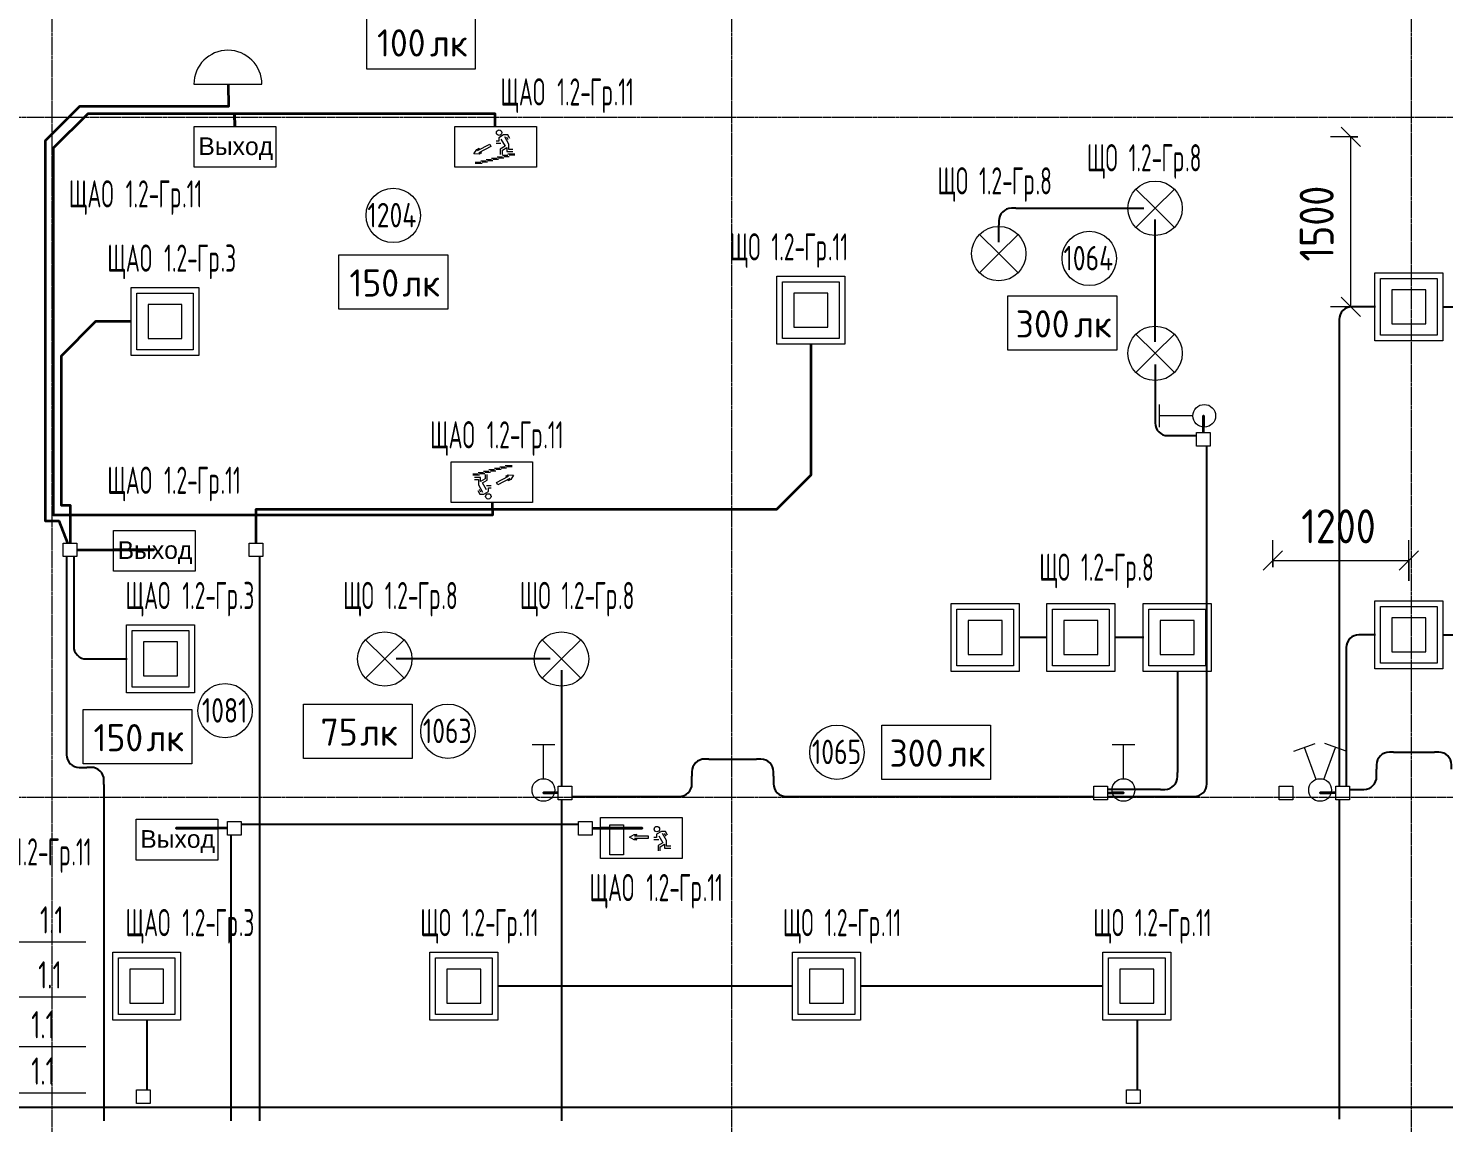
# Model space of a CAD drawing. Header units: millimetres. Extents: x -4730 to 98194, y -4296 to 93388.
# Drawn here: x 15293 to 27787, y 43629 to 53289 of the extents above; entities that cross this region are included whole.
import ezdxf

# ---------------------------------------------------------------- set-up
doc = ezdxf.new("R2010")
doc.units = ezdxf.units.MM
doc.linetypes.add('Линия сетки', pattern=[22.225, 12.7, -3.175, 3.175, -3.175])
for name, color, linetype, lineweight, true_color in [('Кабельные лотки', 5, 'Continuous', 25, 0x0000ff), ('Короба', 7, 'Continuous', 25, 0x008000), ('Линии', 7, 'Continuous', 9, 0x00a600), ('Соединительные детали коробов', 7, 'Continuous', 25, 0x008000), ('Типовые аннотации', 5, 'Continuous', 18, 0x0000ff)]:
    doc.layers.add(name, color=color, linetype=linetype, lineweight=lineweight, true_color=true_color)
for name, color, linetype, lineweight in [('Марки помещений', 7, 'Continuous', 9), ('Марки силовых электроприборов', 7, 'Continuous', 9), ('Марки электрооборудования', 7, 'Continuous', 9), ('Оси', 7, 'Continuous', 9), ('Провода', 7, 'Continuous', 35), ('Размеры', 7, 'Continuous', 9), ('Размеры-120', 7, 'Continuous', 9), ('Текстовые примечания', 7, 'Continuous', 9)]:
    doc.layers.add(name, color=color, linetype=linetype, lineweight=lineweight)
doc.styles.add('Arial', font='arial.ttf', dxfattribs={"height": 156})
doc.styles.add('GOST Common', font='GOST_Common.ttf', dxfattribs={"width": 0.6, "height": 240})
doc.styles.add('GOST Common_1', font='GOST_Common.ttf', dxfattribs={"width": 0.9, "height": 300})
doc.styles.add('GOST Common_2', font='GOST_Common.ttf', dxfattribs={"height": 240})
doc.styles.add('GOST Common_3', font='GOST_Common.ttf', dxfattribs={"width": 0.8, "height": 216})
doc.styles.add('GOST Common_4', font='GOST_Common.ttf', dxfattribs={"width": 0.7, "height": 240})
doc.dimstyles.new('ADSK_Проверочный', dxfattribs={"dimscale": 304.8, "dimtxt": 301.714499, "dimasz": 0.556693, "dimexe": 0.590551, "dimexo": 0.590551, "dimgap": 0.19685, "dimtad": 1, "dimdec": 3, "dimrnd": 0.001, "dimdsep": 46, "dimtxsty": 'GOST Common_1', "dimblk1": 'OBLIQUE', "dimblk2": 'OBLIQUE', "dimsah": 1, "dimcen": 0.09, "dimazin": 0, "dimtfac": 1, "dimtdec": 4, "dimtix": 1, "dimtmove": 0, "dimatfit": 3, "dimfxl": 1, "dimtvp": 1, "dimtolj": 1, "dimtzin": 0, "dimarcsym": 2})

# ---------------------------------------------------------------- blocks, each defined once
blk = doc.blocks.new('M_Короб_ отвод - Плоский торец - ПВХ - Стандартная-2386742-1-й этаж')
at = {"layer": 'Соединительные детали коробов'}
for p, q in [((0, 111.95), (0, 150.05)), ((-150.05, 0), (-111.95, 0))]:
    blk.add_line(p, q, dxfattribs=at)
blk.add_arc((-111.95, 111.95), 111.95, 270, 0, dxfattribs=at)
blk = doc.blocks.new('ADSK_Марка_Помещение_1_ГОСТ21-501-2011 - Номер-85995-1-й этаж')
at = {"layer": 'Марки помещений'}
blk.add_circle((0, 0), 2, dxfattribs=at)
blk = doc.blocks.new('DIMBLOCK184-1-й этаж')
at = {"layer": 'Размеры-120'}
for p, q in [((26968, 52330), (26883, 52415)), ((27028, 52330), (26788, 52330)), ((26968, 50830), (26968, 52330)), ((26968, 52330), (27052, 52245)), ((26968, 52330), (27028, 52330)), ((26968, 50830), (26883, 50915)), ((27005, 50830), (26788, 50830)), ((26968, 50830), (27052, 50745)), ((26968, 50830), (27005, 50830))]:
    blk.add_line(p, q, dxfattribs=at)
at = {"layer": 'Размеры-120', "color": 0, "insert": (26516, 51230), "char_height": 300, "width": 840.71, "attachment_point": 1, "rotation": 90, "line_spacing_factor": 1.022761, "style": 'GOST Common_1'}
blk.add_mtext('1500', dxfattribs=at)
blk = doc.blocks.new('_Oblique')
at = {"color": 0, "linetype": 'ByBlock', "lineweight": -2}
blk.add_line((-0.5, -0.5), (0.5, 0.5), dxfattribs=at)
blk = doc.blocks.new('DIMBLOCK186-1-й этаж')
at = {"layer": 'Размеры-120'}
for p, q in [((26280, 48531), (26280, 48771)), ((27480, 48412), (27480, 48771)), ((26280, 48591), (26365, 48676)), ((27480, 48591), (27565, 48676)), ((26280, 48591), (26195, 48506)), ((26280, 48591), (27480, 48591)), ((26280, 48591), (26280, 48531)), ((27480, 48591), (27395, 48506)), ((27480, 48591), (27480, 48412))]:
    blk.add_line(p, q, dxfattribs=at)
at = {"layer": 'Размеры-120', "color": 0, "insert": (26530, 49043), "char_height": 300, "width": 840.71, "attachment_point": 1, "line_spacing_factor": 1.022761, "style": 'GOST Common_1'}
blk.add_mtext('1200', dxfattribs=at)
blk = doc.blocks.new('Марка электрооборудования с выноской - Марка электрооборудования с выноской-2902873-1-й этаж')
at = {"layer": 'Марки электрооборудования'}
blk.add_line((-5, 0), (5, 0), dxfattribs=at)
blk = doc.blocks.new('Морка помещения_освещённость_ - Морка помещения_освещённость_-1484368-1-й этаж')
at = {"layer": 'Марки помещений', "color": 190, "true_color": 0x8000ff}
for p, q in [((-4, 0), (-4, 4)), ((-4, 4), (4, 4)), ((4, 4), (4, 0)), ((4, 0), (-4, 0))]:
    blk.add_line(p, q, dxfattribs=at)

msp = doc.modelspace()

# ---------------------------------------------------------------- linework, layer by layer
at = {"layer": 'Кабельные лотки'}
msp.add_line((33617.9607, 43763.1437), (6870.0021, 43763.1437), dxfattribs=at)
at = {"layer": 'Короба'}
for p, q in [((24010.05, 51700), (25140, 51700)), ((23860, 51400), (23860, 51549.95)), ((25240, 50520), (25240, 51600)), ((27184.764, 50830), (27014.1684, 50830)), ((27779.764, 50830), (29804.764, 50830)), ((26864.1184, 50679.95), (26864.1184, 46600)), ((25240, 50320), (25240, 49843.3572)), ((25390.05, 49693.3072), (25605.7202, 49693.3072)), ((25697.2202, 46658.55), (25697.2202, 49601.8072)), ((15630.8325, 48625.1578), (15630.8325, 46915.2078)), ((15693.8325, 48625.1578), (15693.8325, 47872.1399)), ((17333.8325, 48625.1578), (17333.8325, 43645.1578)), ((24287.8443, 47912.0899), (24039.764, 47912.0899)), ((25140.3443, 47912.0899), (24882.8443, 47912.0899)), ((27184.764, 47935), (27077.1684, 47935)), ((27779.764, 47935), (29804.764, 47935)), ((26927.1184, 47784.95), (26927.1184, 46600)), ((15843.8825, 47722.0899), (16164.764, 47722.0899)), ((19900, 47722.0899), (18540, 47722.0899)), ((20000, 47622.0899), (20000, 46600)), ((25437.8443, 47614.5899), (25437.8443, 46721.55)), ((27345.6684, 46900), (27705.5684, 46900)), ((15780.8825, 46765.1578), (15810.7825, 46765.1578)), ((21301.55, 46838.5), (21721.45, 46838.5)), ((27195.6184, 46721.55), (27195.6184, 46749.95)), ((15960.8325, 46615.1078), (15960.8325, 43645.1578)), ((21151.5, 46658.55), (21151.5, 46688.45)), ((21871.5, 46688.45), (21871.5, 46658.55)), ((20000, 46480), (20000, 43645.1578)), ((20091.5, 46508.5), (21001.45, 46508.5)), ((22021.55, 46508.5), (24700, 46508.5)), ((25287.7943, 46571.5), (24820, 46571.5)), ((24820, 46508.5), (25547.1702, 46508.5)), ((26864.1184, 46480), (26864.1184, 43660)), ((26955.6184, 46571.5), (27045.5684, 46571.5)), ((20151.5, 46259.7309), (17171.5, 46259.7309)), ((17080, 46168.2309), (17080, 43645.1578)), ((22042.8443, 44835), (19437.8443, 44835)), ((24782.8443, 44835), (22637.8443, 44835)), ((16340.3444, 44537.5), (16340.3444, 43919.8714)), ((25080.3443, 44537.5), (25080.3443, 43919.8714))]:
    msp.add_line(p, q, dxfattribs=at)
at = {"layer": 'Линии', "color": 96, "true_color": 0x008000}
for p, q in [((18279.9977, 53410), (18279.9977, 52930)), ((19239.9977, 52930), (19239.9977, 53410)), ((18279.9977, 52930), (19239.9977, 52930))]:
    msp.add_line(p, q, dxfattribs=at)
at = {"layer": 'Оси', "linetype": 'Линия сетки'}
for p, q in [((15500, 93388.3703), (15500, -3096.3487)), ((21500, 93388.3703), (21500, -3096.3487)), ((27500, 93388.3703), (27500, -3096.3487)), ((98194.2682, 52500), (-3530.0173, 52500)), ((98194.2682, 46500), (-3530.0173, 46500))]:
    msp.add_line(p, q, dxfattribs=at)
at = {"layer": 'Провода', "flags": 128}
for points in [[(17057.8449, 52795), (17061.5462, 52600), (15746.3462, 52600), (15441.5462, 52295.2), (15441.5462, 48940), (15561.5462, 48940), (15638.6034, 48745.1578)], [(17115.0483, 52421.7024), (17113.1104, 52534.9572), (15817.9104, 52534.9572), (15513.1104, 52230.1572), (15513.1104, 48994.9572), (15662.3277, 48994.9572), (15662.3316, 48745.1578)], [(19415.0483, 52421.7024), (19413.1104, 52534.9572), (17113.1104, 52534.9572), (17115.0483, 52421.7024)], [(16200, 50700), (15887.064, 50700), (15582.264, 50395.2), (15582.264, 49080), (15662.3277, 49080), (15662.3318, 48745.1578)], [(22200.3859, 50500), (22201.8719, 49344.7997), (21897.464, 49040), (17302.264, 49040), (17302.3209, 48745.1578)], [(25665.7188, 49721.8072), (25665.7154, 49868.7721), (25665.7154, 49769.1461)], [(19388.0621, 49103.2548), (19390, 48990), (15662.3277, 48990), (15662.3315, 48745.1578)], [(15722.3325, 48685.1579), (16400, 48685.1598), (16045.0179, 48685.1598)], [(19971.5, 46540.0006), (19840, 46540.0021), (19936.6567, 46540.0021)], [(24820, 46540.0006), (24960, 46540.0021), (24863.3433, 46540.0021)], [(26835.6184, 46540.0006), (26695.6184, 46540.0021), (26792.2752, 46540.0021)], [(17051.5, 46228.2311), (16600, 46228.2329), (16965.0179, 46228.2329)], [(20271.5, 46228.2311), (20711.4952, 46228.2329), (20345.0179, 46228.2329)]]:
    msp.add_lwpolyline(points, dxfattribs=at)
at = {"layer": 'Типовые аннотации', "color": 1, "true_color": 0xff0000}
for p, q in [((16754.9977, 52795), (17354.9977, 52795)), ((16200, 51000), (16800, 51000)), ((16200, 50400), (16200, 51000)), ((16800, 51000), (16800, 50400)), ((16250, 50950), (16750, 50950)), ((16250, 50450), (16250, 50950)), ((16750, 50950), (16750, 50450)), ((16350, 50850), (16350, 50550)), ((16650, 50850), (16350, 50850)), ((16650, 50550), (16650, 50850)), ((16350, 50550), (16650, 50550)), ((16800, 50400), (16200, 50400)), ((16750, 50450), (16250, 50450)), ((15602.3325, 48745.1578), (15722.3325, 48745.1578)), ((15602.3325, 48625.1578), (15602.3325, 48745.1578)), ((15722.3325, 48745.1578), (15722.3325, 48625.1578)), ((15722.3325, 48625.1578), (15602.3325, 48625.1578)), ((16160, 48022.0899), (16760, 48022.0899)), ((16160, 47422.0899), (16160, 48022.0899)), ((16760, 48022.0899), (16760, 47422.0899)), ((16210, 47972.0899), (16710, 47972.0899)), ((16210, 47472.0899), (16210, 47972.0899)), ((16310, 47872.0899), (16310, 47572.0899)), ((16610, 47872.0899), (16310, 47872.0899)), ((16610, 47572.0899), (16610, 47872.0899)), ((16710, 47972.0899), (16710, 47472.0899)), ((16310, 47572.0899), (16610, 47572.0899)), ((16760, 47422.0899), (16160, 47422.0899)), ((16710, 47472.0899), (16210, 47472.0899)), ((17051.5, 46288.2309), (17171.5, 46288.2309)), ((17051.5, 46168.2309), (17051.5, 46288.2309)), ((17171.5, 46288.2309), (17171.5, 46168.2309)), ((20151.5, 46288.2309), (20271.5, 46288.2309)), ((20151.5, 46168.2309), (20151.5, 46288.2309)), ((20271.5, 46288.2309), (20271.5, 46168.2309)), ((17171.5, 46168.2309), (17051.5, 46168.2309)), ((20271.5, 46168.2309), (20151.5, 46168.2309)), ((16038.0805, 45135), (16638.0805, 45135)), ((16038.0805, 44535), (16038.0805, 45135)), ((16638.0805, 45135), (16638.0805, 44535)), ((16088.0805, 45085), (16588.0805, 45085)), ((16088.0805, 44585), (16088.0805, 45085)), ((16188.0805, 44985), (16188.0805, 44685)), ((16488.0805, 44985), (16188.0805, 44985)), ((16488.0805, 44685), (16488.0805, 44985)), ((16588.0805, 45085), (16588.0805, 44585)), ((16188.0805, 44685), (16488.0805, 44685)), ((16638.0805, 44535), (16038.0805, 44535)), ((16588.0805, 44585), (16088.0805, 44585)), ((16248.8444, 43919.8714), (16368.8444, 43919.8714)), ((16248.8444, 43799.8714), (16248.8444, 43919.8714)), ((16368.8444, 43919.8714), (16368.8444, 43799.8714)), ((16368.8444, 43799.8714), (16248.8444, 43799.8714))]:
    msp.add_line(p, q, dxfattribs=at)
at = {"layer": 'Типовые аннотации', "color": 96, "true_color": 0x008000}
for p, q in [((16758.1283, 52061.7024), (16758.1283, 52421.7024)), ((16758.1283, 52421.7024), (17478.1283, 52421.7024)), ((17478.1283, 52421.7024), (17478.1283, 52061.7024)), ((19058.1283, 52061.7024), (19058.1283, 52421.7024)), ((19058.1283, 52421.7024), (19778.1283, 52421.7024)), ((19778.1283, 52421.7024), (19778.1283, 52061.7024)), ((19251.3697, 52220.0225), (19272.5941, 52231.2261)), ((19259.815, 52210.9112), (19365.9373, 52266.9296)), ((19272.5941, 52231.2261), (19259.815, 52210.9112)), ((19377.141, 52245.7052), (19271.0187, 52189.6868)), ((19365.9373, 52266.9296), (19377.141, 52245.7052)), ((19447.2895, 52293.3463), (19423.2895, 52293.3463)), ((19423.2895, 52275.3463), (19465.2895, 52275.3463)), ((19488.8587, 52347.3463), (19447.2895, 52323.3463)), ((19447.2895, 52323.3463), (19447.2895, 52293.3463)), ((19501.2895, 52247.3848), (19459.7202, 52223.3848)), ((19465.2895, 52309.7386), (19501.2895, 52247.3848)), ((19477.7202, 52212.9925), (19517.251, 52235.8156)), ((19524.8587, 52347.3463), (19488.8587, 52347.3463)), ((19535.251, 52266.9925), (19499.251, 52329.3463)), ((19514.4664, 52329.3463), (19527.2702, 52307.1694)), ((19517.251, 52235.8156), (19517.251, 52200.9925)), ((19542.8587, 52316.1694), (19524.8587, 52347.3463)), ((19535.251, 52218.9925), (19535.251, 52266.9925)), ((19225.8115, 52179.3927), (19251.3697, 52220.0225)), ((19273.777, 52177.5735), (19225.8115, 52179.3927)), ((19239.2278, 52107.6777), (19287.2278, 52107.6777)), ((19271.0187, 52189.6868), (19295.0015, 52188.7772)), ((19295.0015, 52188.7772), (19273.777, 52177.5735)), ((19287.2278, 52119.6777), (19335.2278, 52119.6777)), ((19347.2278, 52107.6777), (19299.2278, 52107.6777)), ((19335.2278, 52131.6777), (19383.2278, 52131.6777)), ((19395.2278, 52119.6777), (19347.2278, 52119.6777)), ((19383.2278, 52143.6777), (19431.2278, 52143.6777)), ((19443.2278, 52131.6777), (19395.2278, 52131.6777)), ((19431.2278, 52155.6777), (19479.2278, 52155.6777)), ((19491.2278, 52143.6777), (19443.2278, 52143.6777)), ((19459.7202, 52223.3848), (19459.7202, 52175.3848)), ((19477.7202, 52175.3848), (19477.7202, 52212.9925)), ((19479.2278, 52167.6777), (19527.2278, 52167.6777)), ((19539.2278, 52155.6777), (19491.2278, 52155.6777)), ((19517.251, 52200.9925), (19571.251, 52200.9925)), ((19527.2278, 52179.6777), (19587.2278, 52179.6777)), ((19571.251, 52218.9925), (19535.251, 52218.9925)), ((19587.2278, 52167.6777), (19539.2278, 52167.6777)), ((17478.1283, 52061.7024), (16758.1283, 52061.7024)), ((19778.1283, 52061.7024), (19058.1283, 52061.7024)), ((19299.2278, 52095.6777), (19239.2278, 52095.6777)), ((19024.9821, 49103.2548), (19024.9821, 49463.2548)), ((19024.9821, 49463.2548), (19744.9821, 49463.2548)), ((19215.8825, 49357.2795), (19263.8825, 49357.2795)), ((19263.8825, 49369.2795), (19311.8825, 49369.2795)), ((19323.8825, 49357.2795), (19275.8825, 49357.2795)), ((19311.8825, 49381.2795), (19359.8825, 49381.2795)), ((19371.8825, 49369.2795), (19323.8825, 49369.2795)), ((19359.8825, 49393.2795), (19407.8825, 49393.2795)), ((19419.8825, 49381.2795), (19371.8825, 49381.2795)), ((19407.8825, 49405.2795), (19455.8825, 49405.2795)), ((19467.8825, 49393.2795), (19419.8825, 49393.2795)), ((19455.8825, 49417.2795), (19503.8825, 49417.2795)), ((19515.8825, 49405.2795), (19467.8825, 49405.2795)), ((19503.8825, 49429.2795), (19563.8825, 49429.2795)), ((19563.8825, 49417.2795), (19515.8825, 49417.2795)), ((19744.9821, 49463.2548), (19744.9821, 49103.2548)), ((19275.8825, 49345.2795), (19215.8825, 49345.2795)), ((19285.8594, 49323.9647), (19231.8594, 49323.9647)), ((19231.8594, 49305.9647), (19267.8594, 49305.9647)), ((19267.8594, 49305.9647), (19267.8594, 49257.9647)), ((19267.8594, 49257.9647), (19303.8594, 49195.6109)), ((19285.8594, 49289.1416), (19285.8594, 49323.9647)), ((19325.3901, 49311.9647), (19285.8594, 49289.1416)), ((19301.8209, 49277.5724), (19343.3901, 49301.5724)), ((19337.8209, 49215.2186), (19301.8209, 49277.5724)), ((19325.3901, 49349.5724), (19325.3901, 49311.9647)), ((19379.8209, 49249.6109), (19337.8209, 49249.6109)), ((19343.3901, 49301.5724), (19343.3901, 49349.5724)), ((19355.8209, 49201.6109), (19355.8209, 49231.6109)), ((19355.8209, 49231.6109), (19379.8209, 49231.6109)), ((19425.9694, 49279.252), (19532.0916, 49335.2704)), ((19437.173, 49258.0275), (19425.9694, 49279.252)), ((19543.2953, 49314.0459), (19437.173, 49258.0275)), ((19508.1089, 49336.18), (19529.3333, 49347.3836)), ((19532.0916, 49335.2704), (19508.1089, 49336.18)), ((19529.3333, 49347.3836), (19577.2988, 49345.5645)), ((19530.5162, 49293.731), (19543.2953, 49314.0459)), ((19551.7407, 49304.9347), (19530.5162, 49293.731)), ((19577.2988, 49345.5645), (19551.7407, 49304.9347)), ((19744.9821, 49103.2548), (19024.9821, 49103.2548)), ((19260.2517, 49208.7878), (19278.2517, 49177.6109)), ((19288.644, 49195.6109), (19275.8401, 49217.7878)), ((19278.2517, 49177.6109), (19314.2517, 49177.6109)), ((19314.2517, 49177.6109), (19355.8209, 49201.6109)), ((16045.0179, 48496.7452), (16045.0179, 48856.7452)), ((16045.0179, 48856.7452), (16765.0179, 48856.7452)), ((16765.0179, 48856.7452), (16765.0179, 48496.7452)), ((16765.0179, 48496.7452), (16045.0179, 48496.7452)), ((16245.0179, 45946.7452), (16245.0179, 46306.7452)), ((16245.0179, 46306.7452), (16965.0179, 46306.7452)), ((16965.0179, 46306.7452), (16965.0179, 45946.7452)), ((20345.0179, 45961.7452), (20345.0179, 46321.7452)), ((20345.0179, 46321.7452), (21065.0179, 46321.7452)), ((20426.0103, 45993.1554), (20426.0103, 46257.1554)), ((20426.0103, 46257.1554), (20546.0103, 46257.1554)), ((20546.0103, 46257.1554), (20546.0103, 45993.1554)), ((21065.0179, 46321.7452), (21065.0179, 45961.7452)), ((20599.3277, 46149.3592), (20640.8969, 46173.3592)), ((20640.8969, 46125.3592), (20599.3277, 46149.3592)), ((20640.8969, 46173.3592), (20664.8969, 46173.3592)), ((20664.8969, 46125.3592), (20640.8969, 46125.3592)), ((20664.8969, 46173.3592), (20644.1123, 46161.3592)), ((20644.1123, 46161.3592), (20764.1123, 46161.3592)), ((20764.1123, 46137.3592), (20644.1123, 46137.3592)), ((20644.1123, 46137.3592), (20664.8969, 46125.3592)), ((20764.1123, 46161.3592), (20764.1123, 46137.3592)), ((20839.9535, 46145.5431), (20815.9535, 46145.5431)), ((20815.9535, 46127.5431), (20857.9535, 46127.5431)), ((20881.5227, 46199.5431), (20839.9535, 46175.5431)), ((20839.9535, 46175.5431), (20839.9535, 46145.5431)), ((20857.9535, 46161.9355), (20893.9535, 46099.5816)), ((20917.5227, 46199.5431), (20881.5227, 46199.5431)), ((20927.915, 46119.1893), (20891.915, 46181.5431)), ((20907.1304, 46181.5431), (20919.9342, 46159.3662)), ((20935.5227, 46168.3662), (20917.5227, 46199.5431)), ((20927.915, 46071.1893), (20927.915, 46119.1893)), ((20546.0103, 45993.1554), (20426.0103, 45993.1554)), ((20893.9535, 46099.5816), (20852.3843, 46075.5816)), ((20852.3843, 46075.5816), (20852.3843, 46027.5816)), ((20870.3843, 46065.1893), (20909.915, 46088.0124)), ((20870.3843, 46027.5816), (20870.3843, 46065.1893)), ((20909.915, 46088.0124), (20909.915, 46053.1893)), ((20909.915, 46053.1893), (20963.915, 46053.1893)), ((20963.915, 46071.1893), (20927.915, 46071.1893)), ((16965.0179, 45946.7452), (16245.0179, 45946.7452)), ((21065.0179, 45961.7452), (20345.0179, 45961.7452))]:
    msp.add_line(p, q, dxfattribs=at)
at = {"layer": 'Типовые аннотации'}
for p, q in [((25240, 51700), (25070.2944, 51869.7056)), ((25240, 51700), (25409.7056, 51869.7056)), ((25240, 51700), (25070.2944, 51530.2944)), ((25240, 51700), (25409.7056, 51530.2944)), ((23860, 51300), (23690.2944, 51469.7056)), ((23860, 51300), (24029.7056, 51469.7056)), ((23860, 51300), (23690.2944, 51130.2944)), ((23860, 51300), (24029.7056, 51130.2944)), ((27180, 51130), (27780, 51130)), ((27180, 50530), (27180, 51130)), ((27780, 51130), (27780, 50530)), ((21900, 51100), (22500, 51100)), ((21900, 50500), (21900, 51100)), ((21950, 51050), (22450, 51050)), ((21950, 50550), (21950, 51050)), ((22450, 51050), (22450, 50550)), ((22500, 51100), (22500, 50500)), ((27230, 51080), (27730, 51080)), ((27230, 50580), (27230, 51080)), ((27330, 50980), (27330, 50680)), ((27630, 50980), (27330, 50980)), ((27630, 50680), (27630, 50980)), ((27730, 51080), (27730, 50580)), ((22050, 50950), (22050, 50650)), ((22350, 50950), (22050, 50950)), ((22350, 50650), (22350, 50950)), ((22050, 50650), (22350, 50650)), ((27330, 50680), (27630, 50680)), ((22500, 50500), (21900, 50500)), ((22450, 50550), (21950, 50550)), ((25240, 50420), (25070.2944, 50589.7056)), ((25240, 50420), (25409.7056, 50589.7056)), ((27780, 50530), (27180, 50530)), ((27730, 50580), (27230, 50580)), ((25240, 50420), (25070.2944, 50250.2944)), ((25240, 50420), (25409.7056, 50250.2944)), ((25274.3567, 49968.7721), (25274.3567, 49768.7721)), ((25574.3567, 49868.7721), (25274.3567, 49868.7721)), ((27180, 48235), (27780, 48235)), ((27180, 47635), (27180, 48235)), ((27780, 48235), (27780, 47635)), ((23440, 48212.0899), (24040, 48212.0899)), ((23440, 47612.0899), (23440, 48212.0899)), ((23490, 48162.0899), (23990, 48162.0899)), ((23490, 47662.0899), (23490, 48162.0899)), ((23990, 48162.0899), (23990, 47662.0899)), ((24040, 48212.0899), (24040, 47612.0899)), ((24283.0804, 48212.0899), (24883.0804, 48212.0899)), ((24283.0804, 47612.0899), (24283.0804, 48212.0899)), ((24333.0804, 48162.0899), (24833.0804, 48162.0899)), ((24333.0804, 47662.0899), (24333.0804, 48162.0899)), ((24833.0804, 48162.0899), (24833.0804, 47662.0899)), ((24883.0804, 48212.0899), (24883.0804, 47612.0899)), ((25135.5804, 48212.0899), (25735.5804, 48212.0899)), ((25135.5804, 47612.0899), (25135.5804, 48212.0899)), ((25185.5804, 48162.0899), (25685.5804, 48162.0899)), ((25185.5804, 47662.0899), (25185.5804, 48162.0899)), ((25685.5804, 48162.0899), (25685.5804, 47662.0899)), ((25735.5804, 48212.0899), (25735.5804, 47612.0899)), ((27230, 48185), (27730, 48185)), ((27230, 47685), (27230, 48185)), ((27730, 48185), (27730, 47685)), ((23590, 48062.0899), (23590, 47762.0899)), ((23890, 48062.0899), (23590, 48062.0899)), ((23890, 47762.0899), (23890, 48062.0899)), ((24433.0804, 48062.0899), (24433.0804, 47762.0899)), ((24733.0804, 48062.0899), (24433.0804, 48062.0899)), ((24733.0804, 47762.0899), (24733.0804, 48062.0899)), ((25285.5804, 48062.0899), (25285.5804, 47762.0899)), ((25585.5804, 48062.0899), (25285.5804, 48062.0899)), ((25585.5804, 47762.0899), (25585.5804, 48062.0899)), ((27330, 48085), (27330, 47785)), ((27630, 48085), (27330, 48085)), ((27630, 47785), (27630, 48085)), ((18440, 47722.0899), (18270.2944, 47891.7956)), ((18440, 47722.0899), (18609.7056, 47891.7956)), ((20000, 47722.0899), (19830.2944, 47891.7956)), ((20000, 47722.0899), (20169.7056, 47891.7956)), ((23590, 47762.0899), (23890, 47762.0899)), ((24433.0804, 47762.0899), (24733.0804, 47762.0899)), ((25285.5804, 47762.0899), (25585.5804, 47762.0899)), ((27330, 47785), (27630, 47785)), ((18440, 47722.0899), (18270.2944, 47552.3843)), ((18440, 47722.0899), (18609.7056, 47552.3843)), ((20000, 47722.0899), (19830.2944, 47552.3843)), ((20000, 47722.0899), (20169.7056, 47552.3843)), ((24040, 47612.0899), (23440, 47612.0899)), ((23990, 47662.0899), (23490, 47662.0899)), ((24883.0804, 47612.0899), (24283.0804, 47612.0899)), ((24833.0804, 47662.0899), (24333.0804, 47662.0899)), ((25735.5804, 47612.0899), (25135.5804, 47612.0899)), ((25685.5804, 47662.0899), (25185.5804, 47662.0899)), ((27780, 47635), (27180, 47635)), ((27730, 47685), (27230, 47685)), ((19940, 46965.6433), (19740, 46965.6433)), ((19840, 46665.6433), (19840, 46965.6433)), ((25060, 46965.6433), (24860, 46965.6433)), ((24960, 46665.6433), (24960, 46965.6433)), ((26464.8411, 46907.3184), (26652.7796, 46975.7224)), ((26661.4164, 46659.6126), (26558.8104, 46941.5204)), ((26729.8204, 46659.6126), (26832.4265, 46941.5204)), ((26926.3957, 46907.3184), (26738.4572, 46975.7224)), ((18838.0804, 45135), (19438.0804, 45135)), ((18838.0804, 44535), (18838.0804, 45135)), ((19438.0804, 45135), (19438.0804, 44535)), ((22038.0804, 45135), (22638.0804, 45135)), ((22038.0804, 44535), (22038.0804, 45135)), ((22638.0804, 45135), (22638.0804, 44535)), ((24778.0804, 45135), (25378.0804, 45135)), ((24778.0804, 44535), (24778.0804, 45135)), ((25378.0804, 45135), (25378.0804, 44535)), ((18888.0804, 45085), (19388.0804, 45085)), ((18888.0804, 44585), (18888.0804, 45085)), ((18988.0804, 44985), (18988.0804, 44685)), ((19288.0804, 44985), (18988.0804, 44985)), ((19288.0804, 44685), (19288.0804, 44985)), ((19388.0804, 45085), (19388.0804, 44585)), ((22088.0804, 45085), (22588.0804, 45085)), ((22088.0804, 44585), (22088.0804, 45085)), ((22188.0804, 44985), (22188.0804, 44685)), ((22488.0804, 44985), (22188.0804, 44985)), ((22488.0804, 44685), (22488.0804, 44985)), ((22588.0804, 45085), (22588.0804, 44585)), ((24828.0804, 45085), (25328.0804, 45085)), ((24828.0804, 44585), (24828.0804, 45085)), ((24928.0804, 44985), (24928.0804, 44685)), ((25228.0804, 44985), (24928.0804, 44985)), ((25228.0804, 44685), (25228.0804, 44985)), ((25328.0804, 45085), (25328.0804, 44585)), ((18988.0804, 44685), (19288.0804, 44685)), ((22188.0804, 44685), (22488.0804, 44685)), ((24928.0804, 44685), (25228.0804, 44685)), ((19438.0804, 44535), (18838.0804, 44535)), ((19388.0804, 44585), (18888.0804, 44585)), ((22638.0804, 44535), (22038.0804, 44535)), ((22588.0804, 44585), (22088.0804, 44585)), ((25378.0804, 44535), (24778.0804, 44535)), ((25328.0804, 44585), (24828.0804, 44585))]:
    msp.add_line(p, q, dxfattribs=at)
at = {"layer": 'Типовые аннотации', "color": 16, "true_color": 0x800000}
for p, q in [((25605.7202, 49721.8072), (25725.7202, 49721.8072)), ((25605.7202, 49601.8072), (25605.7202, 49721.8072)), ((25725.7202, 49601.8072), (25605.7202, 49601.8072)), ((25725.7202, 49721.8072), (25725.7202, 49601.8072)), ((17242.3325, 48745.1578), (17362.3325, 48745.1578)), ((17242.3325, 48625.1578), (17242.3325, 48745.1578)), ((17362.3325, 48745.1578), (17362.3325, 48625.1578)), ((17362.3325, 48625.1578), (17242.3325, 48625.1578)), ((24988.8443, 43919.8714), (25108.8443, 43919.8714)), ((24988.8443, 43799.8714), (24988.8443, 43919.8714)), ((25108.8443, 43919.8714), (25108.8443, 43799.8714)), ((25108.8443, 43799.8714), (24988.8443, 43799.8714))]:
    msp.add_line(p, q, dxfattribs=at)
at = {"layer": 'Типовые аннотации', "color": 7}
for p, q in [((19971.5, 46600), (20091.5, 46600)), ((19971.5, 46480), (19971.5, 46600)), ((20091.5, 46480), (19971.5, 46480)), ((20091.5, 46600), (20091.5, 46480)), ((24700, 46600), (24820, 46600)), ((24700, 46480), (24700, 46600)), ((24820, 46480), (24700, 46480)), ((24820, 46600), (24820, 46480)), ((26335.6184, 46600), (26455.6184, 46600)), ((26335.6184, 46480), (26335.6184, 46600)), ((26455.6184, 46480), (26335.6184, 46480)), ((26455.6184, 46600), (26455.6184, 46480)), ((26835.6184, 46600), (26955.6184, 46600)), ((26835.6184, 46480), (26835.6184, 46600)), ((26955.6184, 46480), (26835.6184, 46480)), ((26955.6184, 46600), (26955.6184, 46480))]:
    msp.add_line(p, q, dxfattribs=at)
at = {"layer": 'Типовые аннотации', "color": 96, "true_color": 0x008000}
for centre in [(19449.2922, 52367.8775), (19353.8182, 49157.0796), (20841.9562, 46220.0744)]:
    msp.add_circle(centre, 24, dxfattribs=at)
at = {"layer": 'Типовые аннотации'}
for centre, radius in [((25240, 51700), 240), ((23860, 51300), 240), ((25240, 50420), 240), ((25674.3567, 49868.7721), 100), ((18440, 47722.0899), 240), ((20000, 47722.0899), 240), ((19840, 46565.6433), 100), ((24960, 46565.6433), 100), ((26695.6184, 46565.6433), 100)]:
    msp.add_circle(centre, radius, dxfattribs=at)
at = {"layer": 'Типовые аннотации', "color": 1, "true_color": 0xff0000}
msp.add_arc((17054.9977, 52795), 300, 360, 180, dxfattribs=at)

# ---------------------------------------------------------------- block references
at = {"layer": 'Марки помещений', "xscale": 120, "yscale": 120, "zscale": 120}
for p in [(18514.5831, 51636.7174), (24658.6228, 51257.4323), (17030.3907, 47265.6345), (18997.1471, 47084.6015), (22431.6173, 46899.1863)]:
    msp.add_blockref('ADSK_Марка_Помещение_1_ГОСТ21-501-2011 - Номер-85995-1-й этаж', p, dxfattribs=at)
at = {"layer": 'Марки помещений', "color": 190, "true_color": 0x8000ff, "xscale": 120, "yscale": 120, "zscale": 120}
for p in [(18515.8651, 50809.0822), (24421.1869, 50447.7602), (16256.6409, 46795.5344), (18202.0164, 46844.6015), (23307.3214, 46659.1863)]:
    msp.add_blockref('Морка помещения_освещённость_ - Морка помещения_освещённость_-1484368-1-й этаж', p, dxfattribs=at)
at = {"layer": 'Марки электрооборудования', "xscale": 120, "yscale": 120, "zscale": 120}
for p in [(15201.8298, 45225.7474), (15201.8298, 44740.5827), (15201.8298, 44300.765), (15201.8298, 43891.8693)]:
    msp.add_blockref('Марка электрооборудования с выноской - Марка электрооборудования с выноской-2902873-1-й этаж', p, dxfattribs=at)
at = {"layer": 'Соединительные детали коробов'}
for p, rotation in [((23860, 51700), 180), ((26864.1184, 50830), 180), ((25240, 49693.3072), 270), ((15693.8325, 47722.0899), 270), ((26927.1184, 47935), 180), ((15630.8325, 46765.1578), 270), ((27195.6184, 46900), 180), ((27855.6184, 46900), 90), ((15960.8325, 46765.1578), 90), ((21151.5, 46838.5), 180), ((21871.5, 46838.5), 90), ((21871.5, 46508.5), 270)]:
    msp.add_blockref('M_Короб_ отвод - Плоский торец - ПВХ - Стандартная-2386742-1-й этаж', p, dxfattribs=dict(at, rotation=rotation))
for p in [(21151.5, 46508.5), (25437.8443, 46571.5), (25697.2202, 46508.5), (27195.6184, 46571.5)]:
    msp.add_blockref('M_Короб_ отвод - Плоский торец - ПВХ - Стандартная-2386742-1-й этаж', p, dxfattribs=at)

# ---------------------------------------------------------------- texts
at = {"layer": 'Марки помещений', "char_height": 216, "attachment_point": 1, "style": 'GOST Common_3'}
for s, insert, width in [('1204', (18286.7471, 51747.5046), 561.8226), ('1064', (24430.7869, 51368.2195), 561.8226), ('1081', (16825.1148, 47376.4218), 507.9492), ('1063', (18776.0312, 47195.3887), 546.4302), ('1065', (22210.5014, 47009.9735), 546.4302)]:
    msp.add_mtext(s, dxfattribs=dict(at, insert=insert, width=width))
at = {"layer": 'Марки помещений', "color": 190, "true_color": 0x8000ff, "char_height": 240, "attachment_point": 1, "style": 'GOST Common_2'}
for s, insert, width in [('150', (18127.9813, 51160.7942), 567.59475), ('лк', (18596.2938, 51160.7942), 413.67075), ('300', (24009.303, 50799.4722), 625.31625), ('лк', (24525.2405, 50799.4722), 413.67075), ('150', (15868.7571, 47147.2463), 567.59475), ('75', (17873.5325, 47196.3135), 423.291), ('лк', (18222.7825, 47196.3135), 413.67075), ('лк', (16337.0696, 47147.2463), 413.67075), ('300', (22895.4375, 47010.8983), 625.31625), ('лк', (23411.375, 47010.8983), 413.67075)]:
    msp.add_mtext(s, dxfattribs=dict(at, insert=insert, width=width))
at = {"layer": 'Марки силовых электроприборов', "char_height": 240, "attachment_point": 1, "style": 'GOST Common'}
for s, insert, width in [('ЩАО', (19460.6214, 52847.236), 502.17705), (' 1.2-', (19874.9589, 52847.236), 455.99985), ('Гр', (20251.1964, 52847.236), 253.9746), ('.11', (20460.7464, 52847.236), 225.11385), ('ЩО', (24637.7827, 52266.0202), 340.55685), (' 1.2-', (24918.7702, 52266.0202), 455.99985), ('Гр', (25295.0077, 52266.0202), 253.9746), ('.8', (25504.5577, 52266.0202), 178.93665), ('ЩО', (23317.823, 52062.433), 340.55685), (' 1.2-', (23598.8105, 52062.433), 455.99985), ('Гр', (23975.048, 52062.433), 253.9746), ('.8', (24184.598, 52062.433), 178.93665), ('ЩАО', (15651.0868, 51947.2326), 502.17705), (' 1.2-', (16065.4243, 51947.2326), 455.99985), ('Гр', (16441.6618, 51947.2326), 253.9746), ('.11', (16651.2118, 51947.2326), 225.11385), ('ЩО', (21485.0909, 51479.7024), 340.55685), (' 1.2-', (21766.0784, 51479.7024), 455.99985), ('Гр', (22142.3159, 51479.7024), 253.9746), ('.11', (22351.8659, 51479.7024), 225.11385), ('ЩАО', (15990.5253, 51380.1824), 502.17705), (' 1.2-', (16404.8628, 51380.1824), 455.99985), ('Гр', (16781.1003, 51380.1824), 253.9746), ('.3', (16990.6503, 51380.1824), 173.1645), ('ЩАО', (18839.426, 49820.8589), 502.17705), (' 1.2-', (19253.7635, 49820.8589), 455.99985), ('Гр', (19630.001, 49820.8589), 253.9746), ('.11', (19839.551, 49820.8589), 225.11385), ('ЩАО', (15990.5253, 49419.4458), 502.17705), (' 1.2-', (16404.8628, 49419.4458), 455.99985), ('Гр', (16781.1003, 49419.4458), 253.9746), ('.11', (16990.6503, 49419.4458), 225.11385), ('ЩО', (24217.6857, 48652.2723), 340.55685), (' 1.2-', (24498.6732, 48652.2723), 455.99985), ('Гр', (24874.9107, 48652.2723), 253.9746), ('.8', (25084.4607, 48652.2723), 178.93665), ('ЩАО', (16151.2227, 48402.2723), 502.17705), (' 1.2-', (16565.5602, 48402.2723), 455.99985), ('Гр', (16941.7977, 48402.2723), 253.9746), ('.3', (17151.3477, 48402.2723), 173.1645), ('ЩО', (18072.3414, 48402.2723), 340.55685), (' 1.2-', (18353.3289, 48402.2723), 455.99985), ('Гр', (18729.5664, 48402.2723), 253.9746), ('.8', (18939.1164, 48402.2723), 178.93665), ('ЩО', (19632.3414, 48402.2723), 340.55685), (' 1.2-', (19913.3289, 48402.2723), 455.99985), ('Гр', (20289.5664, 48402.2723), 253.9746), ('.8', (20499.1164, 48402.2723), 178.93665), (' 1.2-', (15087.6699, 46139.438), 455.99985), ('Гр', (15463.9074, 46139.438), 253.9746), ('.11', (15673.4574, 46139.438), 225.11385), ('ЩАО', (20246.6614, 45824.4018), 502.17705), (' 1.2-', (20660.9989, 45824.4018), 455.99985), ('Гр', (21037.2364, 45824.4018), 253.9746), ('.11', (21246.7864, 45824.4018), 225.11385), ('ЩАО', (16151.2227, 45515.1824), 502.17705), (' 1.2-', (16565.5602, 45515.1824), 455.99985), ('Гр', (16941.7977, 45515.1824), 253.9746), ('.3', (17151.3477, 45515.1824), 173.1645), ('ЩО', (18753.6057, 45515.1824), 340.55685), (' 1.2-', (19034.5932, 45515.1824), 455.99985), ('Гр', (19410.8307, 45515.1824), 253.9746), ('.11', (19620.3807, 45515.1824), 225.11385), ('ЩО', (21953.6057, 45515.1824), 340.55685), (' 1.2-', (22234.5932, 45515.1824), 455.99985), ('Гр', (22610.8307, 45515.1824), 253.9746), ('.11', (22820.3807, 45515.1824), 225.11385), ('ЩО', (24693.6057, 45515.1824), 340.55685), (' 1.2-', (24974.5932, 45515.1824), 455.99985), ('Гр', (25350.8307, 45515.1824), 253.9746), ('.11', (25560.3807, 45515.1824), 225.11385)]:
    msp.add_mtext(s, dxfattribs=dict(at, insert=insert, width=width))
at = {"layer": 'Марки электрооборудования', "char_height": 240, "width": 336.70875, "attachment_point": 1, "style": 'GOST Common_4'}
for insert in [(15294.8433, 45538.9736), (15278.3058, 45053.8088), (15216.9684, 44613.9911), (15216.9683, 44205.0954)]:
    msp.add_mtext(' 1.1', dxfattribs=dict(at, insert=insert))
at = {"layer": 'Текстовые примечания', "color": 96, "true_color": 0x008000, "char_height": 240, "attachment_point": 1, "style": 'GOST Common_2'}
for s, insert, width in [('100', (18371.2399, 53279.5247), 567.59475), ('лк', (18839.5524, 53279.5247), 413.67075)]:
    msp.add_mtext(s, dxfattribs=dict(at, insert=insert, width=width))
at = {"layer": 'Типовые аннотации', "color": 96, "lineweight": 9, "true_color": 0x008000, "char_height": 156, "width": 769.62, "attachment_point": 1, "style": 'Arial'}
for insert in [(16794.7854, 52326.1878), (16081.675, 48761.2306), (16281.675, 46211.2306)]:
    msp.add_mtext('Выход', dxfattribs=dict(at, insert=insert))

# ---------------------------------------------------------------- dimensions: what is measured, and where the dimension line sits
at = {"layer": 'Размеры'}
dim = msp.add_linear_dim(base=(26967.6061, 52330), p1=(27184.764, 50830), p2=(26847.6242, 52330), angle=90, dimstyle='ADSK_Проверочный', override={"dimpost": '<>', "dimfxl": 1537.420966}, dxfattribs=at)
dim.commit()
dim.dimension.update_dxf_attribs({"geometry": 'DIMBLOCK184-1-й этаж', "text_midpoint": (26757.6061, 51580)})
dim = msp.add_linear_dim(base=(27480, 48590.8473), p1=(26280, 48710.8292), p2=(27480, 48232.5), dimstyle='ADSK_Проверочный', override={"dimpost": '<>', "dimfxl": 1291.819953}, dxfattribs=at)
dim.commit()
dim.dimension.update_dxf_attribs({"geometry": 'DIMBLOCK186-1-й этаж', "text_midpoint": (26880, 48800.8473)})

doc.saveas('drawing.dxf')
